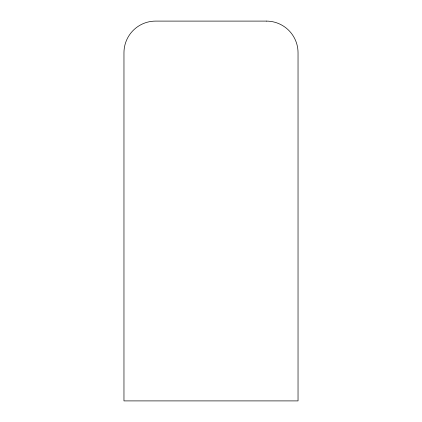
<?xml version="1.0" encoding="UTF-8"?>
<svg xmlns="http://www.w3.org/2000/svg" width="422" height="422" viewBox="0 0 422 422"><rect width="100%" height="100%" fill="white"/><g stroke="black" fill="none" stroke-linecap="round" stroke-linejoin="round"><path stroke-width="0.63" d="M266.387 21.1L155.612 21.1A31.65 31.65 0 0 0 123.962 52.75L123.962 400.9L298.037 400.9L298.037 52.75A31.65 31.65 0 0 0 266.387 21.1"/></g></svg>
